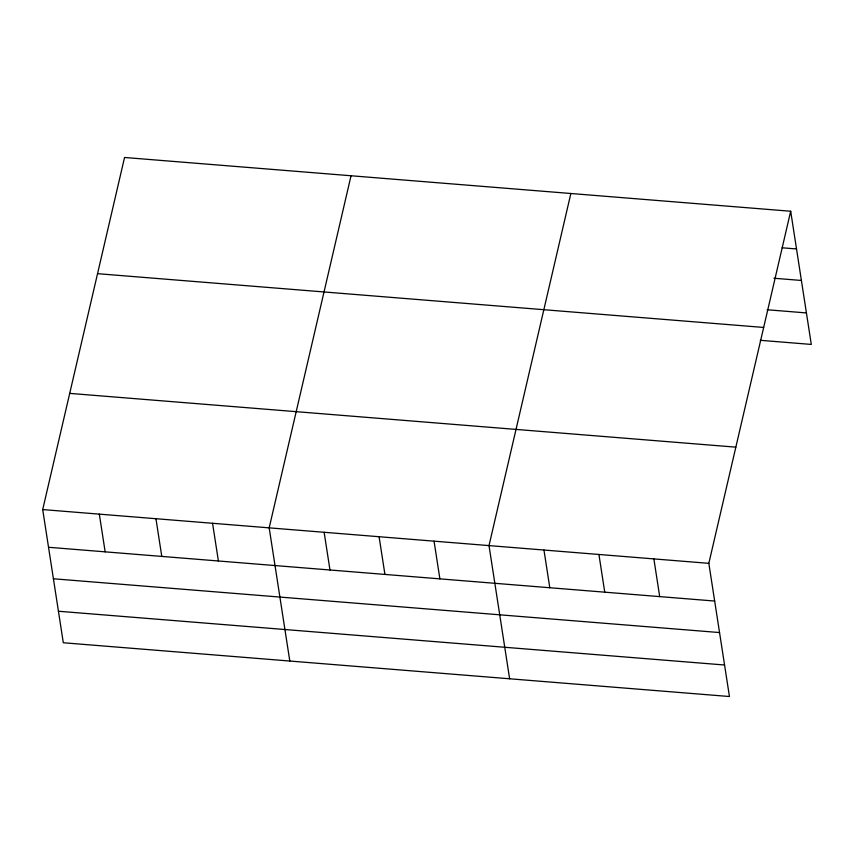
<?xml version="1.0" encoding="UTF-8"?>
<svg xmlns="http://www.w3.org/2000/svg" width="854" height="854" viewBox="0 0 854 854"><rect width="100%" height="100%" fill="white"/><g stroke="black" fill="none" stroke-linecap="round" stroke-linejoin="round"><path stroke-width="1.28" d="M790.687 211.248L708.831 563.341L729.444 696.522L63.313 642.752L42.7 509.571L124.556 157.478L790.687 211.248L811.3 344.429L760.274 340.308M351.037 175.764L269.181 527.857L289.805 661.028M570.856 193.506L489.011 545.599L509.624 678.781M782.125 247.788L796.515 248.952M773.916 278.244L801.394 280.464M767.17 309.756L806.422 312.927M97.537 273.675L763.668 327.445M69.708 393.384L735.838 447.154M42.7 509.571L708.831 563.341M48.539 547.275L714.67 601.045M53.418 578.777L719.538 632.558M58.435 611.24L724.566 665.01M653.876 558.911L659.704 596.615M598.921 554.47L604.749 592.174M543.966 550.04L549.795 587.733M434.046 541.158L439.885 578.863M379.091 536.728L384.93 574.432M324.136 532.288L329.975 569.992M212.561 523.288L218.4 560.982M155.94 518.709L161.78 556.413M99.32 514.14L105.159 551.844"/></g></svg>
